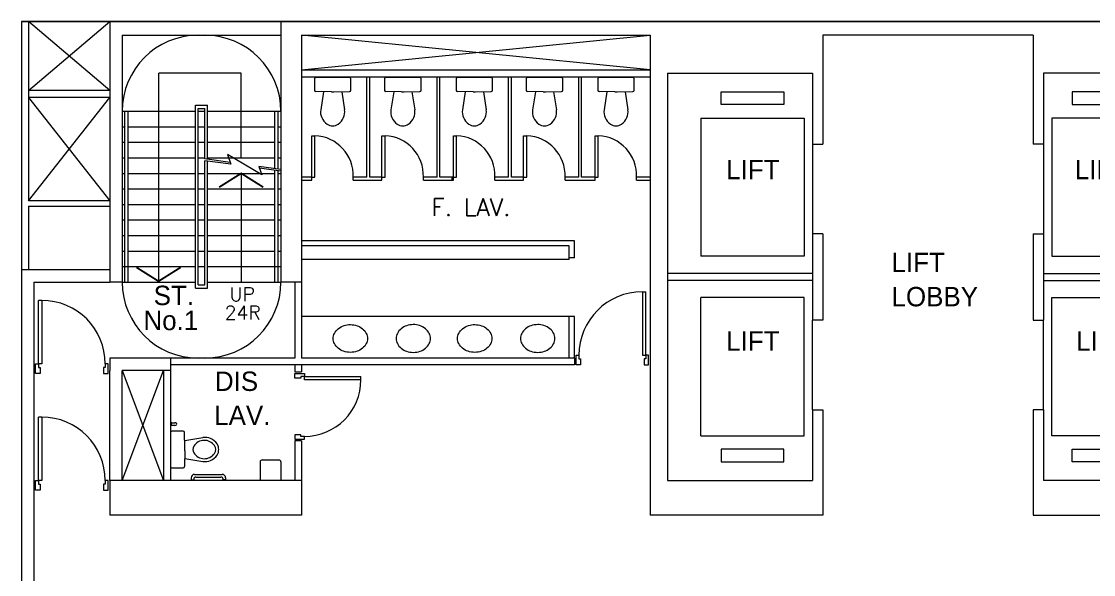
# Model space of a CAD drawing. Header units: millimetres. Extents: x 6000 to 109346, y -40506 to 46154.
# Drawn here: x 64346 to 79883, y 37915 to 45926 of the extents above; entities that cross this region are included whole.
import ezdxf
from ezdxf.enums import TextEntityAlignment as Align

# ---------------------------------------------------------------- set-up
doc = ezdxf.new("R2010")
doc.units = ezdxf.units.MM
doc.layers.add('ARCH', color=7, linetype='Continuous', lineweight=5, true_color=0xa0a0a0)
doc.styles.add('20S', font='SIMPLEX.shx', dxfattribs={"height": 200})
doc.styles.add('25S', font='simplex', dxfattribs={"height": 250})

msp = doc.modelspace()

# ---------------------------------------------------------------- linework, layer by layer
at = {"layer": 'ARCH', "linetype": 'ByBlock', "lineweight": 9}
for p, q in [((64345.9, 45925.6), (64345.9, 42330.6)), ((64445.9, 45925.6), (64445.9, 43325.6)), ((65625.9, 44925.6), (64445.9, 45925.6)), ((64445.9, 44925.6), (65625.9, 45925.6)), ((65625.9, 45925.6), (65625.9, 42150.6)), ((67005.9, 45925.6), (68105.9, 45925.6)), ((68105.9, 45925.6), (68105.9, 42150.6)), ((65805.9, 45725.6), (65805.9, 42150.6)), ((65805.9, 45725.6), (67005.9, 45725.6)), ((67005.9, 45725.6), (68105.9, 45725.6)), ((68405.9, 45725.6), (68405.9, 42150.6)), ((68405.9, 45225.6), (73459.3, 45725.6)), ((73459.3, 45225.6), (68405.9, 45725.6)), ((68405.9, 45725.6), (73459.3, 45725.6)), ((73459.3, 45725.6), (73459.3, 38775.6)), ((75959.3, 45725.6), (75959.3, 44150.6)), ((79009.3, 45725.6), (75959.3, 45725.6)), ((79009.3, 45725.6), (79009.3, 44150.6)), ((68405.9, 45225.6), (73459.3, 45225.6)), ((66336.9, 42150.6), (66336.9, 45175.6)), ((67530.9, 45175.6), (66336.9, 45175.6)), ((67530.9, 43950.6), (67530.9, 45175.6)), ((68405.9, 45125.6), (73459.3, 45125.6)), ((69352.6, 43670.6), (69352.6, 45125.6)), ((69392.6, 43670.6), (69392.6, 45125.6)), ((70369.3, 43670.6), (70369.3, 45125.6)), ((70409.3, 43670.6), (70409.3, 45125.6)), ((71405.9, 43670.6), (71405.9, 45125.6)), ((71445.9, 43670.6), (71445.9, 45125.6)), ((72422.6, 43670.6), (72422.6, 45125.6)), ((72462.6, 43670.6), (72462.6, 45125.6)), ((73709.3, 45175.6), (73709.3, 39275.6)), ((73709.3, 45175.6), (75809.3, 45175.6)), ((75809.3, 45175.6), (75809.3, 44150.6)), ((81259.3, 45175.6), (79159.3, 45175.6)), ((81259.3, 45175.6), (79159.3, 45175.6)), ((79159.3, 45175.6), (79159.3, 44150.6)), ((65625.9, 44925.6), (64445.9, 44925.6)), ((74488.6, 44905.9), (75394.4, 44905.9)), ((74488.6, 44721.3), (74488.6, 44905.9)), ((75394.4, 44905.9), (75394.4, 44721.3)), ((80479.9, 44905.9), (79574.2, 44905.9)), ((79574.2, 44905.9), (79574.2, 44721.3)), ((64445.9, 44825.6), (65625.9, 43325.6)), ((64445.9, 43325.6), (65625.9, 44825.6)), ((65625.9, 44825.6), (64445.9, 44825.6)), ((65805.9, 44625.6), (66867.9, 44625.6)), ((65843.9, 42150.6), (65843.9, 44625.6)), ((65893.9, 42150.6), (65893.9, 44625.6)), ((66867.9, 42062.6), (66867.9, 44713.6)), ((66867.9, 44713.6), (67043.9, 44713.6)), ((66905.9, 42112.6), (66905.9, 44663.6)), ((66905.9, 44663.6), (67005.9, 44663.6)), ((66905.9, 44625.6), (67005.9, 44625.6)), ((67005.9, 43933.8), (67005.9, 44663.6)), ((67043.9, 43928.6), (67043.9, 44713.6)), ((67043.9, 44625.6), (68105.9, 44625.6)), ((68017.9, 43793.7), (68017.9, 44625.6)), ((68067.9, 43786.8), (68067.9, 44625.6)), ((75394.4, 44721.3), (74488.6, 44721.3)), ((79574.2, 44721.3), (80479.9, 44721.3)), ((74191.5, 44525.6), (74191.5, 42525.6)), ((74191.5, 44525.6), (75691.5, 44525.6)), ((75691.5, 44525.6), (75691.5, 42525.6)), ((79277, 44525.6), (79277, 42525.6)), ((80777, 44525.6), (79277, 44525.6)), ((65805.9, 44400.6), (65843.9, 44400.6)), ((65893.9, 44400.6), (66867.9, 44400.6)), ((66905.9, 44400.6), (67005.9, 44400.6)), ((67043.9, 44400.6), (68017.9, 44400.6)), ((68067.9, 44400.6), (68105.9, 44400.6)), ((65805.9, 44175.6), (65843.9, 44175.6)), ((65893.9, 44175.6), (66867.9, 44175.6)), ((66905.9, 44175.6), (67005.9, 44175.6)), ((67043.9, 44175.6), (68017.9, 44175.6)), ((68067.9, 44175.6), (68105.9, 44175.6)), ((68554.3, 43670.6), (68554.3, 44270.6)), ((68554.3, 44270.6), (68599.3, 44270.6)), ((68599.3, 43670.6), (68599.3, 44270.6)), ((69570.9, 44270.6), (69615.9, 44270.6)), ((69570.9, 43670.6), (69570.9, 44270.6)), ((69615.9, 43670.6), (69615.9, 44270.6)), ((70607.6, 43670.6), (70607.6, 44270.6)), ((70607.6, 44270.6), (70652.6, 44270.6)), ((70652.6, 43670.6), (70652.6, 44270.6)), ((71624.3, 44270.6), (71669.3, 44270.6)), ((71624.3, 43670.6), (71624.3, 44270.6)), ((71669.3, 43670.6), (71669.3, 44270.6)), ((72660.9, 44270.6), (72705.9, 44270.6)), ((72660.9, 43670.6), (72660.9, 44270.6)), ((72705.9, 43670.6), (72705.9, 44270.6)), ((75809.3, 44150.6), (75959.3, 44150.6)), ((75809.3, 44150.6), (75809.3, 42850.6)), ((79159.3, 44150.6), (79009.3, 44150.6)), ((79159.3, 44150.6), (79159.3, 42850.6)), ((67828.4, 43705.1), (67331.7, 43999.6)), ((67331.7, 43999.6), (67379.8, 43856.8)), ((65805.9, 43950.6), (65843.9, 43950.6)), ((65893.9, 43950.6), (66867.9, 43950.6)), ((66905.9, 43950.6), (67005.9, 43950.6)), ((67370.9, 43883.3), (67005.9, 43933.8)), ((67005.9, 42112.6), (67005.9, 43908.6)), ((67379.8, 43856.8), (67005.9, 43908.6)), ((67043.9, 43950.6), (68017.9, 43950.6)), ((67043.9, 42062.6), (67043.9, 43903.3)), ((67787.9, 43825.6), (67828.4, 43705.1)), ((68105.9, 43781.5), (67787.9, 43825.6)), ((68067.9, 43950.6), (68105.9, 43950.6)), ((65805.9, 43725.6), (65843.9, 43725.6)), ((65893.9, 43725.6), (66867.9, 43725.6)), ((66905.9, 43725.6), (67005.9, 43725.6)), ((67043.9, 43725.6), (68017.9, 43725.6)), ((67530.9, 43725.6), (67530.9, 42150.6)), ((68105.9, 43756.3), (67796.8, 43799.1)), ((68017.9, 42150.6), (68017.9, 43768.5)), ((68067.9, 42150.6), (68067.9, 43761.5)), ((68067.9, 43725.6), (68105.9, 43725.6)), ((68554.3, 43670.6), (68405.9, 43670.6)), ((68554.3, 43625.6), (68554.3, 43670.6)), ((68554.3, 43670.6), (68599.3, 43670.6)), ((69352.6, 43670.6), (69154.3, 43670.6)), ((69154.3, 43625.6), (69154.3, 43670.6)), ((69570.9, 43670.6), (69392.6, 43670.6)), ((69570.9, 43670.6), (69615.9, 43670.6)), ((69570.9, 43625.6), (69570.9, 43670.6)), ((70170.9, 43625.6), (70170.9, 43670.6)), ((70369.3, 43670.6), (70170.9, 43670.6)), ((70170.9, 43625.6), (70170.9, 43670.6)), ((70587.6, 43670.6), (70409.3, 43670.6)), ((70607.6, 43670.6), (70459.3, 43670.6)), ((70587.6, 43625.6), (70587.6, 43670.6)), ((70607.6, 43625.6), (70607.6, 43670.6)), ((70607.6, 43670.6), (70652.6, 43670.6)), ((71405.9, 43670.6), (71207.6, 43670.6)), ((71207.6, 43625.6), (71207.6, 43670.6)), ((71624.3, 43670.6), (71445.9, 43670.6)), ((71624.3, 43670.6), (71669.3, 43670.6)), ((71624.3, 43625.6), (71624.3, 43670.6)), ((72224.3, 43625.6), (72224.3, 43670.6)), ((72422.6, 43670.6), (72224.3, 43670.6)), ((72660.9, 43670.6), (72462.6, 43670.6)), ((72660.9, 43670.6), (72705.9, 43670.6)), ((72660.9, 43625.6), (72660.9, 43670.6)), ((73459.3, 43670.6), (73260.9, 43670.6)), ((73260.9, 43625.6), (73260.9, 43670.6)), ((68405.9, 43625.6), (68554.3, 43625.6)), ((69154.3, 43625.6), (69570.9, 43625.6)), ((70170.9, 43625.6), (70587.6, 43625.6)), ((70459.3, 43625.6), (70607.6, 43625.6)), ((71207.6, 43625.6), (71624.3, 43625.6)), ((72224.3, 43625.6), (72660.9, 43625.6)), ((73260.9, 43625.6), (73459.3, 43625.6)), ((65805.9, 43500.6), (65843.9, 43500.6)), ((65893.9, 43500.6), (66867.9, 43500.6)), ((66905.9, 43500.6), (67005.9, 43500.6)), ((67043.9, 43500.6), (68017.9, 43500.6)), ((68067.9, 43500.6), (68105.9, 43500.6)), ((65625.9, 43325.6), (64445.9, 43325.6)), ((64445.9, 43250.6), (65625.9, 43250.6)), ((64445.9, 43250.6), (64445.9, 42330.6)), ((65805.9, 43275.6), (65843.9, 43275.6)), ((65893.9, 43275.6), (66867.9, 43275.6)), ((66905.9, 43275.6), (67005.9, 43275.6)), ((67043.9, 43275.6), (68017.9, 43275.6)), ((68067.9, 43275.6), (68105.9, 43275.6)), ((65805.9, 43050.6), (65843.9, 43050.6)), ((65893.9, 43050.6), (66867.9, 43050.6)), ((66905.9, 43050.6), (67005.9, 43050.6)), ((67043.9, 43050.6), (68017.9, 43050.6)), ((68067.9, 43050.6), (68105.9, 43050.6)), ((65805.9, 42825.6), (65843.9, 42825.6)), ((65893.9, 42825.6), (66867.9, 42825.6)), ((66905.9, 42825.6), (67005.9, 42825.6)), ((67043.9, 42825.6), (68017.9, 42825.6)), ((68067.9, 42825.6), (68105.9, 42825.6)), ((72359.3, 42750.6), (68405.9, 42750.6)), ((72359.3, 42500.6), (72359.3, 42750.6)), ((75959.3, 42850.6), (75809.3, 42850.6)), ((75809.3, 42850.6), (75809.3, 41600.6)), ((75959.3, 42850.6), (75959.3, 41600.6)), ((79009.3, 42850.6), (79009.3, 41600.6)), ((79009.3, 42850.6), (79159.3, 42850.6)), ((79159.3, 42850.6), (79159.3, 41600.6)), ((65805.9, 42600.6), (65843.9, 42600.6)), ((65893.9, 42600.6), (66867.9, 42600.6)), ((66905.9, 42600.6), (67005.9, 42600.6)), ((67043.9, 42600.6), (68017.9, 42600.6)), ((68067.9, 42600.6), (68105.9, 42600.6)), ((72284.3, 42675.6), (68405.9, 42675.6)), ((70230.9, 42675.6), (68405.9, 42675.6)), ((72284.3, 42475.6), (72284.3, 42675.6)), ((72284.3, 42475.6), (68405.9, 42475.6)), ((70230.9, 42475.6), (68405.9, 42475.6)), ((72359.3, 42500.6), (72284.3, 42500.6)), ((75691.5, 42525.6), (74191.5, 42525.6)), ((79277, 42525.6), (80777, 42525.6)), ((64345.9, 42330.6), (64345.9, 38775.6)), ((64345.9, 42330.6), (65625.9, 42330.6)), ((65805.9, 42375.6), (66867.9, 42375.6)), ((66905.9, 42375.6), (67005.9, 42375.6)), ((67043.9, 42375.6), (68105.9, 42375.6)), ((75809.3, 42275.6), (73709.3, 42275.6)), ((79159.3, 42275.6), (81259.3, 42275.6)), ((64525.9, 42150.6), (64525.9, 38775.6)), ((64525.9, 42150.6), (65625.9, 42150.6)), ((65805.9, 42150.6), (65625.9, 42150.6)), ((65805.9, 42150.6), (66867.9, 42150.6)), ((66905.9, 42112.6), (67005.9, 42112.6)), ((67043.9, 42150.6), (68105.9, 42150.6)), ((68405.9, 42150.6), (68105.9, 42150.6)), ((68305.9, 42150.6), (68305.9, 41050.6)), ((68405.9, 42150.6), (68405.9, 41050.6)), ((75809.3, 42175.6), (73709.3, 42175.6)), ((79159.3, 42175.6), (81259.3, 42175.6)), ((66867.9, 42062.6), (67043.9, 42062.6)), ((74191.5, 39925.6), (74191.5, 41925.6)), ((75691.5, 41925.6), (74191.5, 41925.6)), ((75691.5, 39925.6), (75691.5, 41925.6)), ((79277, 39925.6), (79277, 41925.6)), ((79277, 41925.6), (80777, 41925.6)), ((72359.3, 41650.6), (68405.9, 41650.6)), ((72284.3, 41050.6), (72284.3, 41650.6)), ((72359.3, 41050.6), (72359.3, 41650.6)), ((75959.3, 41600.6), (75809.3, 41600.6)), ((75809.3, 40300.6), (75809.3, 41600.6)), ((79009.3, 41600.6), (79159.3, 41600.6)), ((79159.3, 40300.6), (79159.3, 41600.6)), ((68305.9, 41050.6), (65625.9, 41050.6)), ((65625.9, 41050.6), (65625.9, 40870.6)), ((66505.9, 41050.6), (66505.9, 39275.6)), ((72359.3, 41050.6), (68405.9, 41050.6)), ((72359.3, 41050.6), (72359.3, 40950.6)), ((65625.9, 39275.6), (65625.9, 40870.6)), ((65805.9, 40870.6), (66405.9, 39275.6)), ((65805.9, 39275.6), (66405.9, 40870.6)), ((66505.9, 40870.6), (65805.9, 40870.6)), ((65805.9, 39275.6), (65805.9, 40870.6)), ((66405.9, 40870.6), (66405.9, 39275.6)), ((72359.3, 40950.6), (66505.9, 40950.6)), ((68305.9, 40950.6), (68305.9, 40850.6)), ((68305.9, 40950.6), (68305.9, 40850.6)), ((68405.9, 40950.6), (68405.9, 40850.6)), ((68405.9, 40950.6), (68405.9, 40850.6)), ((68305.9, 40850.6), (68405.9, 40850.6)), ((66505.9, 40270), (66505.9, 40270)), ((75809.3, 40300.6), (75959.3, 40300.6)), ((75809.3, 40300.6), (75809.3, 39275.6)), ((75959.3, 40300.6), (75959.3, 38775.6)), ((79009.3, 40300.6), (79009.3, 38775.6)), ((79159.3, 40300.6), (79009.3, 40300.6)), ((79159.3, 40300.6), (79159.3, 39275.6)), ((66515.9, 40119.6), (66505.9, 40119.6)), ((66515.9, 40119.6), (66515.9, 40069.6)), ((66515.9, 40113.6), (66570.9, 40113.6)), ((66515.9, 40069.6), (66505.9, 40069.6)), ((66570.9, 40075.6), (66515.9, 40075.6)), ((68305.9, 39850.6), (68305.9, 39275.6)), ((68405.9, 39850.6), (68305.9, 39850.6)), ((68405.9, 39850.6), (68405.9, 39275.6)), ((74191.5, 39925.6), (75691.5, 39925.6)), ((80777, 39925.6), (79277, 39925.6)), ((68305.9, 39771.4), (68305.9, 39275.6)), ((68405.9, 39771.4), (68405.9, 39275.6)), ((75394.4, 39729.9), (74488.6, 39729.9)), ((74488.6, 39729.9), (74488.6, 39545.2)), ((75394.4, 39545.2), (75394.4, 39729.9)), ((79574.2, 39729.9), (80479.9, 39729.9)), ((79574.2, 39545.2), (79574.2, 39729.9)), ((67805.6, 39545.6), (67805.6, 39275.6)), ((67835.6, 39575.6), (68075.6, 39575.6)), ((68105.6, 39545.6), (68105.6, 39275.6)), ((74488.6, 39545.2), (75394.4, 39545.2)), ((80479.9, 39545.2), (79574.2, 39545.2)), ((66805.9, 39315.6), (66805.9, 39285.6)), ((66855.9, 39365.6), (67255.6, 39365.6)), ((66873.9, 39327.6), (67237.6, 39327.6)), ((67305.6, 39315.6), (67305.6, 39285.6)), ((65625.9, 39275.6), (65625.9, 38775.6)), ((68405.9, 39275.6), (65625.9, 39275.6)), ((66799.9, 39285.6), (66799.9, 39275.6)), ((66799.9, 39285.6), (66849.9, 39285.6)), ((66843.9, 39297.6), (66843.9, 39285.6)), ((66849.9, 39285.6), (66849.9, 39275.6)), ((67311.6, 39285.6), (67261.6, 39285.6)), ((67261.6, 39285.6), (67261.6, 39275.6)), ((67267.6, 39297.6), (67267.6, 39285.6)), ((67311.6, 39285.6), (67311.6, 39275.6)), ((68405.9, 39275.6), (68405.9, 38775.6)), ((73709.3, 39275.6), (75809.3, 39275.6)), ((81259.3, 39275.6), (79159.3, 39275.6)), ((64345.9, 38775.6), (64345.9, 15925.6)), ((64525.9, 38775.6), (64525.9, 31488.1)), ((68405.9, 38775.6), (65625.9, 38775.6)), ((75959.3, 38775.6), (73459.3, 38775.6)), ((79009.3, 38775.6), (81659.3, 38775.6))]:
    msp.add_line(p, q, dxfattribs=at)
at = {"layer": 'ARCH', "lineweight": 15}
for p, q in [((95209.3, 45925.6), (64345.9, 45925.6)), ((64345.9, 45925.6), (109345.9, 45925.6))]:
    msp.add_line(p, q, dxfattribs=at)
at = {"layer": 'ARCH', "lineweight": 9}
for p, q in [((68591, 45094), (68591, 44929.5)), ((69101, 45114), (68611, 45114)), ((69121, 44929.5), (69121, 45094)), ((69607.7, 45094), (69607.7, 44929.5)), ((70117.7, 45114), (69627.7, 45114)), ((70137.7, 44929.5), (70137.7, 45094)), ((70644.3, 45094), (70644.3, 44929.5)), ((71154.3, 45114), (70664.3, 45114)), ((71174.3, 44929.5), (71174.3, 45094)), ((71661, 45094), (71661, 44929.5)), ((72171, 45114), (71681, 45114)), ((72191, 44929.5), (72191, 45094)), ((72697.7, 45094), (72697.7, 44929.5)), ((73207.7, 45114), (72717.7, 45114)), ((73227.7, 44929.5), (73227.7, 45094)), ((68838.2, 44904.2), (68610.6, 44909.3)), ((68724, 44906.8), (68683.1, 44643.6)), ((68873.8, 44904.2), (69101.5, 44909.3)), ((68988, 44906.8), (69029, 44643.6)), ((69854.9, 44904.2), (69627.2, 44909.3)), ((69740.6, 44906.8), (69699.7, 44643.6)), ((69890.5, 44904.2), (70118.1, 44909.3)), ((70004.7, 44906.8), (70045.6, 44643.6)), ((70891.5, 44904.2), (70663.9, 44909.3)), ((70777.3, 44906.8), (70736.4, 44643.6)), ((70927.2, 44904.2), (71154.8, 44909.3)), ((71041.4, 44906.8), (71082.3, 44643.6)), ((71908.2, 44904.2), (71680.6, 44909.3)), ((71794, 44906.8), (71753.1, 44643.6)), ((71943.8, 44904.2), (72171.5, 44909.3)), ((72058, 44906.8), (72099, 44643.6)), ((72944.9, 44904.2), (72717.2, 44909.3)), ((72830.6, 44906.8), (72789.7, 44643.6)), ((72980.5, 44904.2), (73208.1, 44909.3)), ((73094.7, 44906.8), (73135.6, 44643.6)), ((73344.3, 42010.6), (73344.3, 41090.6)), ((73344.3, 42010.6), (73394.3, 42010.6)), ((73394.3, 41090.6), (73394.3, 42010.6)), ((64640.9, 41885.6), (64590.9, 41885.6)), ((64590.9, 40965.6), (64590.9, 41885.6)), ((64640.9, 41885.6), (64640.9, 40965.6)), ((72384.3, 40950.6), (72384.3, 41090.6)), ((72384.3, 41090.6), (72424.3, 41090.6)), ((72424.3, 41090.6), (72424.3, 41040.6)), ((72424.3, 41040.6), (72449.3, 41040.6)), ((72449.3, 41040.6), (72449.3, 40950.6)), ((73344.3, 41090.6), (73394.3, 41090.6)), ((73394.3, 41040.6), (73369.3, 41040.6)), ((73369.3, 41040.6), (73369.3, 40950.6)), ((73434.3, 41090.6), (73394.3, 41090.6)), ((73394.3, 41090.6), (73394.3, 41040.6)), ((73434.3, 40950.6), (73434.3, 41090.6)), ((73434.3, 41075.6), (73434.3, 41075.6)), ((64550.9, 40825.6), (64550.9, 40965.6)), ((64550.9, 40965.6), (64590.9, 40965.6)), ((64640.9, 40965.6), (64590.9, 40965.6)), ((64590.9, 40965.6), (64590.9, 40915.6)), ((64590.9, 40915.6), (64615.9, 40915.6)), ((64615.9, 40915.6), (64615.9, 40825.6)), ((65535.9, 40915.6), (65535.9, 40825.6)), ((65560.9, 40915.6), (65535.9, 40915.6)), ((65560.9, 40965.6), (65560.9, 40915.6)), ((65600.9, 40965.6), (65560.9, 40965.6)), ((65600.9, 40825.6), (65600.9, 40965.6)), ((72449.3, 40950.6), (72384.3, 40950.6)), ((73369.3, 40950.6), (73434.3, 40950.6)), ((64615.9, 40825.6), (64550.9, 40825.6)), ((65535.9, 40825.6), (65600.9, 40825.6)), ((68305.9, 40825.6), (68445.9, 40825.6)), ((68305.9, 40760.6), (68305.9, 40825.6)), ((68395.9, 40760.6), (68305.9, 40760.6)), ((68395.9, 40785.6), (68395.9, 40760.6)), ((68445.9, 40785.6), (68395.9, 40785.6)), ((68445.9, 40825.6), (68445.9, 40785.6)), ((68445.9, 40735.6), (68445.9, 40785.6)), ((68445.9, 40785.6), (69265.9, 40785.6)), ((69265.9, 40735.6), (68445.9, 40735.6)), ((69265.9, 40735.6), (69265.9, 40785.6)), ((64640.9, 40195.6), (64590.9, 40195.6)), ((64590.9, 39275.6), (64590.9, 40195.6)), ((64640.9, 40195.6), (64640.9, 39275.6)), ((66505.9, 39970.6), (66505.9, 39480.6)), ((66690.5, 39990.6), (66525.9, 39990.6)), ((66715.7, 39743.4), (66710.7, 39971)), ((68305.9, 39940.6), (68305.9, 39875.6)), ((68395.9, 39940.6), (68305.9, 39940.6)), ((68395.9, 39915.6), (68395.9, 39940.6)), ((66713.2, 39857.6), (66976.4, 39898.5)), ((68305.9, 39875.6), (68445.9, 39875.6)), ((68445.9, 39915.6), (68395.9, 39915.6)), ((68445.9, 39875.6), (68445.9, 39915.6)), ((66715.7, 39707.8), (66710.7, 39480.1)), ((66713.2, 39593.5), (66976.4, 39552.6)), ((66525.9, 39460.6), (66690.5, 39460.6)), ((64550.9, 39135.6), (64550.9, 39275.6)), ((64550.9, 39275.6), (64590.9, 39275.6)), ((64640.9, 39275.6), (64590.9, 39275.6)), ((64590.9, 39275.6), (64590.9, 39225.6)), ((64590.9, 39225.6), (64615.9, 39225.6)), ((64615.9, 39225.6), (64615.9, 39135.6)), ((65535.9, 39225.6), (65535.9, 39135.6)), ((65560.9, 39225.6), (65535.9, 39225.6)), ((65560.9, 39275.6), (65560.9, 39225.6)), ((65600.9, 39275.6), (65560.9, 39275.6)), ((65600.9, 39135.6), (65600.9, 39275.6)), ((64615.9, 39135.6), (64550.9, 39135.6)), ((65535.9, 39135.6), (65600.9, 39135.6))]:
    msp.add_line(p, q, dxfattribs=at)
at = {"layer": 'ARCH', "lineweight": 9, "const_width": 26.4}
for points in [[(67211.6, 43525.1), (67530.9, 43725.6), (67850.2, 43525.1)], [(66652.2, 42363.2), (66332.9, 42162.7), (66013.6, 42363.2)]]:
    msp.add_lwpolyline(points, dxfattribs=at)
at = {"layer": 'ARCH', "linetype": 'Continuous', "lineweight": 9}
for points in [[(68863.1, 41333.6, -0.1196389), (68881.1, 41408, -0.1048839), (68936.2, 41475.3, -0.0890941), (69022.7, 41522.4, -0.096836), (69112.7, 41534, -0.0804377), (69210.5, 41518.2, -0.0890941), (69289.2, 41475.3, -0.1048839), (69344.2, 41408, -0.1196389), (69362.3, 41333.6, -0.1196389), (69344.2, 41259.3, -0.1048839), (69289.2, 41191.9, -0.0890941), (69210.5, 41149, -0.0804377), (69112.7, 41133.2, -0.0804377), (69014.9, 41149, -0.0890941), (68936.2, 41191.9, -0.1048839), (68881.1, 41259.3, -0.1196389)], [(70274.8, 41333.6, 0.1196389), (70256.7, 41408, 0.1048839), (70201.7, 41475.3, 0.0890941), (70115.2, 41522.4, 0.096836), (70025.2, 41534, 0.0804377), (69927.4, 41518.2, 0.0890941), (69848.7, 41475.3, 0.1048839), (69793.6, 41408, 0.1196389), (69775.6, 41333.6, 0.1196389), (69793.6, 41259.3, 0.1048839), (69848.7, 41191.9, 0.0890941), (69927.4, 41149, 0.0804377), (70025.2, 41133.2, 0.0804377), (70123, 41149, 0.0890941), (70201.7, 41191.9, 0.1048839), (70256.7, 41259.3, 0.1196389)], [(70665.9, 41333.6, -0.1196389), (70684, 41408, -0.1048839), (70739, 41475.3, -0.0890941), (70825.5, 41522.4, -0.096836), (70915.5, 41534, -0.0804377), (71013.3, 41518.2, -0.0890941), (71092, 41475.3, -0.1048839), (71147.1, 41408, -0.1196389), (71165.1, 41333.6, -0.1196389), (71147.1, 41259.3, -0.1048839), (71092, 41191.9, -0.0890941), (71013.3, 41149, -0.0804377), (70915.5, 41133.2, -0.0804377), (70817.7, 41149, -0.0890941), (70739, 41191.9, -0.1048839), (70684, 41259.3, -0.1196389)], [(72077.6, 41333.6, 0.1196389), (72059.6, 41408, 0.1048839), (72004.5, 41475.3, 0.0890941), (71918, 41522.4, 0.096836), (71828, 41534, 0.0804377), (71730.2, 41518.2, 0.0890941), (71651.5, 41475.3, 0.1048839), (71596.5, 41408, 0.1196389), (71578.4, 41333.6, 0.1196389), (71596.5, 41259.3, 0.1048839), (71651.5, 41191.9, 0.0890941), (71730.2, 41149, 0.0804377), (71828, 41133.2, 0.0804377), (71925.8, 41149, 0.0890941), (72004.5, 41191.9, 0.1048839), (72059.6, 41259.3, 0.1196389)]]:
    msp.add_lwpolyline(points, format="xyb", close=True, dxfattribs=at)
at = {"layer": 'ARCH', "lineweight": 9}
msp.add_lwpolyline([(66843.8, 39676.6, 0.5327348), (67144.6, 39669.3, 0.2895776), (67144.6, 39781.9, 0.5327348), (66843.8, 39774.6, 0.2618161)], format="xyb", close=True, dxfattribs=at)
at = {"layer": 'ARCH', "linetype": 'ByBlock', "lineweight": 9}
for centre, radius, start, end in [((66905.9, 44625.6), 1100, 90, 180), ((67005.9, 44625.6), 1100, 0, 90), ((68576.8, 43693.1), 577.9, 357.76883, 87.76883), ((69593.4, 43693.1), 577.9, 357.76883, 87.76883), ((70630.1, 43693.1), 577.9, 357.76883, 87.76883), ((71646.8, 43693.1), 577.9, 357.76883, 87.76883), ((72683.4, 43693.1), 577.9, 357.76883, 87.76883), ((66905.9, 42150.6), 1100, 180, 270), ((67005.9, 42150.6), 1100, 270, 0), ((66576.2, 40094.6), 19.7, 254.46967, 105.53033), ((67835.6, 39545.6), 30, 90, 180), ((68075.6, 39545.6), 30, 0, 90), ((66855.9, 39315.6), 50, 90, 180), ((66873.9, 39297.6), 30, 90, 180), ((67237.6, 39297.6), 30, 0, 90), ((67255.6, 39315.6), 50, 0, 90)]:
    msp.add_arc(centre, radius, start, end, dxfattribs=at)
at = {"layer": 'ARCH', "lineweight": 9}
for centre, radius, start, end in [((68611, 45093.8), 20, 90, 180), ((69101, 45094), 20, 0, 90), ((69627.7, 45093.8), 20, 90, 180), ((70117.7, 45094), 20, 0, 90), ((70664.3, 45093.8), 20, 90, 180), ((71154.3, 45094), 20, 0, 90), ((71681, 45093.8), 20, 90, 180), ((72171, 45094), 20, 0, 90), ((72717.7, 45093.8), 20, 90, 180), ((73207.7, 45094), 20, 0, 90), ((68611, 44929.3), 20, 180, 268.72409), ((68856, 45704), 800, 268.72409, 271.27591), ((69101, 44929.5), 20, 271.27591, 0), ((69627.7, 44929.3), 20, 180, 268.72409), ((69872.7, 45704), 800, 268.72409, 271.27591), ((70117.7, 44929.5), 20, 271.27591, 0), ((70664.3, 44929.3), 20, 180, 268.72409), ((70909.3, 45704), 800, 268.72409, 271.27591), ((71154.3, 44929.5), 20, 271.27591, 0), ((71681, 44929.3), 20, 180, 268.72409), ((71926, 45704), 800, 268.72409, 271.27591), ((72171, 44929.5), 20, 271.27591, 0), ((72717.7, 44929.3), 20, 180, 268.72409), ((72962.7, 45704), 800, 268.72409, 271.27591), ((73207.7, 44929.5), 20, 271.27591, 0), ((68880.7, 44612.9), 200, 171.16476, 203.67155), ((68831.3, 44612.9), 200, 336.32845, 8.83524), ((69897.4, 44612.9), 200, 171.16476, 203.67155), ((69848, 44612.9), 200, 336.32845, 8.83524), ((70934, 44612.9), 200, 171.16476, 203.67155), ((70884.7, 44612.9), 200, 336.32845, 8.83524), ((71950.7, 44612.9), 200, 171.16476, 203.67155), ((71901.3, 44612.9), 200, 336.32845, 8.83524), ((72987.4, 44612.9), 200, 171.16476, 203.67155), ((72938, 44612.9), 200, 336.32845, 8.83524), ((68904.5, 44623.3), 226, 203.67155, 234.99095), ((68856, 44564.4), 150, 237.70034, 302.29966), ((68807.5, 44623.3), 226, 305.00905, 336.32845), ((69921.2, 44623.3), 226, 203.67155, 234.99095), ((69872.7, 44564.4), 150, 237.70034, 302.29966), ((69824.2, 44623.3), 226, 305.00905, 336.32845), ((70957.8, 44623.3), 226, 203.67155, 234.99095), ((70909.3, 44564.4), 150, 237.70034, 302.29966), ((70860.9, 44623.3), 226, 305.00905, 336.32845), ((71974.5, 44623.3), 226, 203.67155, 234.99095), ((71926, 44564.4), 150, 237.70034, 302.29966), ((71877.5, 44623.3), 226, 305.00905, 336.32845), ((73011.2, 44623.3), 226, 203.67155, 234.99095), ((72962.7, 44564.4), 150, 237.70034, 302.29966), ((72914.2, 44623.3), 226, 305.00905, 336.32845), ((73344.3, 41090.6), 920, 90, 180), ((64640.9, 40965.6), 920, 0, 90), ((68445.9, 40735.6), 820, 270, 0), ((64640.9, 39275.6), 920, 0, 90), ((66525.9, 39970.6), 20, 90, 180), ((66690.5, 39970.6), 20, 1.27591, 90), ((67007.1, 39700.9), 200, 66.32845, 98.83524), ((66996.6, 39677.1), 226, 35.00905, 66.32845), ((67055.6, 39725.6), 150, 327.70034, 32.29966), ((65915.9, 39725.6), 800, 358.72409, 1.27591), ((66996.6, 39774.1), 226, 293.67155, 324.99095), ((66526.1, 39480.6), 20, 180, 270), ((66690.7, 39480.6), 20, 270, 358.72409), ((67007.1, 39750.3), 200, 261.16476, 293.67155)]:
    msp.add_arc(centre, radius, start, end, dxfattribs=at)

# ---------------------------------------------------------------- texts
at = {"layer": 'ARCH', "linetype": 'ByBlock', "lineweight": 9}
for s, p in [('LIFT', (74558.6, 43639.3)), ('LIFT', (79612.8, 43639.3)), ('LIFT', (76955.3, 42294.5)), ('ST.', (66262, 41817.1)), ('LOBBY', (76955.3, 41799.6)), ('No.1', (66114.2, 41454.6)), ('LIFT', (74558.6, 41156.8)), ('LIFT', (79631.8, 41156.8)), ('DIS', (67149.3, 40573.9)), ('LAV.', (67139.2, 40080))]:
    msp.add_text(s, height=281.25, dxfattribs=at).set_placement(p)
at = {"layer": 'ARCH', "linetype": 'ByBlock', "lineweight": 9, "style": '25S'}
msp.add_text('F. LAV.', height=250, dxfattribs=at).set_placement((70860.5, 43235.6), align=Align.MIDDLE)
at = {"layer": 'ARCH', "linetype": 'ByBlock', "lineweight": 9, "style": '20S'}
for s, p in [('UP', (67362.6, 41874.3)), ('24R', (67291, 41608.3))]:
    msp.add_text(s, height=200, dxfattribs=at).set_placement(p)

doc.saveas('drawing.dxf')
